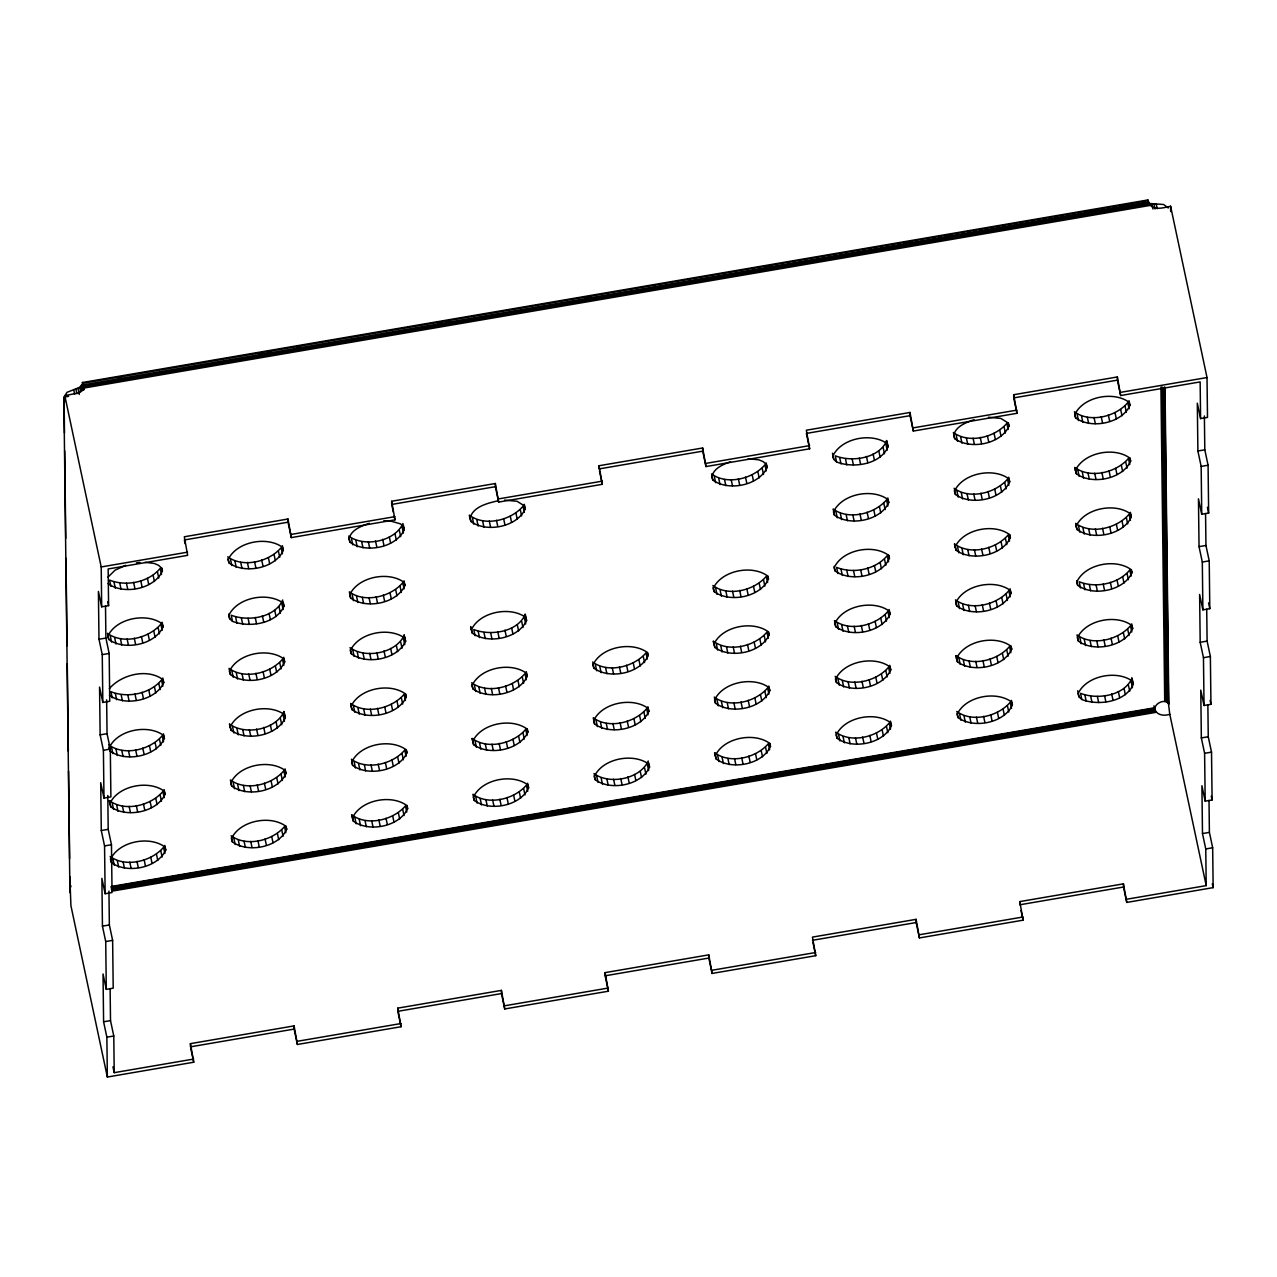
<?xml version="1.0" encoding="UTF-8"?>
<svg xmlns="http://www.w3.org/2000/svg" width="1277" height="1277" viewBox="0 0 1277 1277"><rect width="100%" height="100%" fill="white"/><g stroke="black" fill="none" stroke-linecap="round" stroke-linejoin="round"><path stroke-width="1.5" d="M82.239 384.106L79.733 387.362L66.995 392.326L64.058 397.115L64.632 401.92L64.792 395.631L78.647 392.949L82.175 390.108L83.532 385.83L82.526 382.446L83.548 390.267L83.532 385.83L1148.741 202.357C1151.902 211.423 1163.938 207.704 1170.594 206.22L1207.02 377.545L1207.499 417.403L1200.588 418.585L1197.315 403.197L1197.89 451.004L1201.162 466.408L1201.737 514.216L1208.649 513.035L1208.074 465.227L1204.802 449.823L1204.387 415.951M82.287 382.557L1147.879 199.962L1148.741 202.357L83.388 384.824L83.612 389.325M83.42 387.649L83.532 385.83L1149.092 203.33L1148.773 205.166L1148.741 202.357M83.213 390.108L83.468 386.947L1149.092 203.33M69.82 876.597L70.921 905.696L107.348 1077.038L193.737 1062.225L190.417 1043.644L294.093 1025.894L297.397 1044.474L401.074 1026.724L397.754 1008.144L501.43 990.377L504.734 1008.958L608.411 991.207L605.106 972.627L708.767 954.861L712.087 973.441L815.748 955.691L812.443 937.11L916.104 919.344L919.424 937.941L1023.085 920.174L1019.78 901.594L1123.441 883.844L1126.761 902.424L1213.15 887.627L1212.671 847.768L1209.399 832.381L1209.016 800.503M108.098 583.669C123.741 595.13 154.294 589.16 162.402 571.058L161.748 567.978M109.806 803.68C117.915 785.578 148.467 779.624 164.11 791.086L165.084 794.214C156.975 812.316 126.423 818.286 110.78 806.825L109.152 800.615M163.073 626.847L162.099 623.719C146.456 612.258 115.904 618.212 107.779 636.329L108.768 639.458C124.412 650.919 154.964 644.949 163.073 626.847L162.099 622.234M109.439 695.247C125.082 706.708 155.634 700.738 163.743 682.636L162.77 678.023M164.414 738.425L163.44 735.297C147.797 723.836 117.245 729.79 109.136 747.907L110.109 751.036C125.753 762.497 156.305 756.527 164.414 738.425L163.44 733.812M165.755 850.003L164.781 846.874C149.138 835.413 118.585 841.367 110.476 859.469L111.45 862.613C127.093 874.075 157.646 868.105 165.755 850.003L164.781 845.39M230.068 727.188C238.192 709.086 268.745 703.116 284.388 714.577L285.362 717.706C277.253 735.823 246.7 741.777 231.057 730.316L229.413 724.107M283.35 550.339L282.377 547.21C266.717 535.749 236.181 541.719 228.056 559.821L229.046 562.949C244.689 574.411 275.241 568.457 283.35 550.339L282.377 545.726M283.047 601.515L284.021 606.128C276.279 624.006 249.27 627.917 232.51 621.34L231.201 615.195C247.961 621.755 274.97 617.845 282.712 599.982M284.691 661.917L283.717 658.788C268.074 647.327 237.522 653.297 229.397 671.399L230.387 674.527C246.03 685.988 276.582 680.034 284.691 661.917L283.717 657.304M231.057 730.316L229.748 724.171C245.392 735.616 275.944 729.662 284.053 711.56M286.032 773.495L285.058 770.366C269.415 758.905 238.863 764.875 230.754 782.977L231.728 786.105C247.371 797.566 277.923 791.612 286.032 773.495L285.058 768.882M286.702 829.284L285.729 826.155C270.085 814.694 239.533 820.648 231.424 838.766L232.398 841.894C248.041 853.355 278.594 847.401 286.702 829.284L286.048 826.203M348.685 536.085C364.328 547.546 394.88 541.576 402.989 523.474M369.356 523.267C361.455 526.14 350.824 529.747 349.004 539.102L349.994 542.246C365.637 553.691 396.189 547.737 404.298 529.636L403.324 525.007M404.969 585.425L403.995 582.28C388.352 570.819 357.799 576.789 349.675 594.89L350.664 598.035C366.307 609.48 396.86 603.526 404.969 585.425L403.995 580.796M352.372 818.046C360.481 799.945 391.033 793.975 406.677 805.436L407.65 808.58C399.541 826.682 368.989 832.636 353.346 821.175L351.718 814.965M350.026 647.662C365.669 659.124 396.221 653.154 404.33 635.052M405.639 641.214L404.665 638.069C389.022 626.608 358.47 632.578 350.345 650.679L351.335 653.824C366.978 665.269 397.53 659.315 405.639 641.214L404.665 636.585M406.309 697.003L405.336 693.858C389.693 682.397 359.14 688.367 351.015 706.468L352.005 709.613C367.648 721.058 398.201 715.104 406.309 697.003L405.655 693.922M406.98 752.792L406.006 749.647C390.363 738.186 359.811 744.156 351.702 762.257L352.675 765.402C368.319 776.847 398.871 770.893 406.98 752.792L406.325 749.711M524.272 504.287L525.246 508.916C517.137 527.018 486.585 532.972 470.942 521.527L469.952 518.382C472.921 506.698 487.207 503.361 497.455 500.903M471.293 629.96C479.418 611.859 509.97 605.889 525.613 617.35L526.587 620.494C518.478 638.596 487.926 644.55 472.282 633.105L470.638 626.879M472.65 741.538C480.759 723.436 511.311 717.466 526.954 728.928L527.928 732.072C519.819 750.174 489.267 756.128 473.623 744.683L471.995 738.457M475.076 635.707L473.767 629.545C490.528 636.106 517.536 632.195 525.278 614.333L526.587 620.494M527.257 676.283L526.284 673.139C510.64 661.678 480.088 667.648 471.963 685.749L472.953 688.894C488.596 700.339 519.148 694.385 527.257 676.283L526.284 671.654M528.598 787.861L527.624 784.716C511.981 773.255 481.429 779.225 473.32 797.327L474.294 800.471C489.937 811.917 520.489 805.963 528.598 787.861L527.624 783.232M648.205 655.564L647.231 652.419C631.588 640.974 601.036 646.928 592.911 665.03L593.901 668.174C609.544 679.635 640.096 673.665 648.205 655.564L647.551 652.483M648.876 711.353L647.902 708.208C632.259 696.763 601.706 702.717 593.597 720.819L594.571 723.963C610.214 735.424 640.767 729.454 648.876 711.353L647.902 706.74M593.933 773.591C609.576 785.052 640.128 779.082 648.237 760.98M649.546 767.142L648.572 763.997C632.929 752.552 602.377 758.506 594.268 776.608L595.242 779.752C610.885 791.213 641.437 785.243 649.546 767.142L648.572 762.529M713.859 644.31C721.984 626.209 752.536 620.255 768.179 631.7L769.153 634.845C761.044 652.946 730.492 658.916 714.849 647.455L713.204 641.246M730.54 461.731C723.101 464.429 713.476 468.228 711.848 476.944L712.837 480.088C728.481 491.549 759.033 485.579 767.142 467.478L766.168 462.865M715.216 755.888C723.325 737.787 753.877 731.833 769.52 743.278L770.494 746.422C762.385 764.524 731.833 770.494 716.189 759.033L714.561 752.807M768.483 579.056L767.509 575.911C751.866 564.466 721.313 570.42 713.189 588.521L714.178 591.666C729.821 603.127 760.374 597.157 768.483 579.056L767.828 575.975M769.823 690.634L768.85 687.489C753.207 676.044 722.654 681.998 714.545 700.099L715.519 703.244C731.162 714.705 761.715 708.735 769.823 690.634L768.85 686.02M887.116 442.145L888.09 446.758C880.348 464.636 853.339 468.531 836.579 461.971L835.27 455.825C852.03 462.386 879.039 458.475 886.781 440.613M888.76 502.547L887.786 499.419C872.143 487.958 841.591 493.912 833.466 512.029L834.456 515.158C850.099 526.619 880.651 520.649 888.76 502.547L887.786 497.934M889.431 558.336L888.457 555.208C872.814 543.747 842.261 549.701 834.136 567.818L835.126 570.947C850.769 582.408 881.322 576.438 889.431 558.336L888.776 555.256M890.101 614.125L889.127 610.997C873.484 599.536 842.932 605.49 834.807 623.607L835.797 626.736C851.44 638.197 881.992 632.227 890.101 614.125L889.127 609.512M890.771 669.914L889.798 666.786C874.154 655.324 843.602 661.278 835.493 679.396L836.467 682.525C852.11 693.986 882.662 688.016 890.771 669.914L889.798 665.301M891.442 725.703L890.468 722.574C874.825 711.113 844.273 717.067 836.164 735.185L837.137 738.314C852.781 749.775 883.333 743.805 891.442 725.703L890.468 721.09M955.084 547.099C963.209 528.997 993.761 523.027 1009.405 534.488L1010.378 537.617C1002.269 555.734 971.717 561.688 956.074 550.227L954.43 544.018M974.096 419.686C966.194 422.559 955.563 426.167 953.743 435.521L954.733 438.649C970.376 450.111 1000.929 444.157 1009.038 426.039L1008.383 422.974M956.441 658.677C964.55 640.575 995.102 634.605 1010.745 646.066L1011.719 649.195C1003.61 667.312 973.058 673.266 957.415 661.805L955.787 655.596M1009.708 481.828L1008.734 478.699C993.091 467.238 962.539 473.208 954.414 491.31L955.404 494.438C971.047 505.9 1001.599 499.945 1009.708 481.828L1008.734 477.215M1011.049 593.406L1010.075 590.277C994.432 578.816 963.88 584.786 955.755 602.888L956.744 606.016C972.388 617.477 1002.94 611.523 1011.049 593.406L1010.075 588.793M1012.39 704.984L1011.416 701.855C995.773 690.394 965.22 696.364 957.111 714.466L958.085 717.594C973.728 729.055 1004.281 723.101 1012.39 704.984L1011.416 700.371M1075.362 470.59C1083.487 452.489 1114.023 446.519 1129.682 457.98L1130.656 461.125C1122.547 479.226 1091.995 485.18 1076.351 473.735L1074.707 467.51M1129.985 405.336L1129.012 402.191C1113.352 390.73 1082.816 396.7 1074.691 414.802L1075.681 417.946C1091.324 429.391 1121.876 423.437 1129.985 405.336L1129.012 400.707M1131.326 516.914L1130.353 513.769C1114.709 502.308 1084.157 508.278 1076.032 526.379L1077.022 529.524C1092.665 540.969 1123.217 535.015 1131.326 516.914L1130.353 512.285M1131.997 572.703L1131.023 569.558C1115.38 558.097 1084.827 564.067 1076.703 582.168L1077.692 585.313C1093.335 596.758 1123.888 590.804 1131.997 572.703L1131.342 569.622M1132.667 628.492L1131.693 625.347C1116.05 613.886 1085.498 619.856 1077.373 637.957L1078.363 641.102C1094.006 652.547 1124.558 646.593 1132.667 628.492L1131.693 623.862M1132.364 679.651L1133.337 684.28C1125.596 702.142 1098.587 706.053 1081.827 699.493L1080.518 693.331C1097.278 699.892 1124.287 695.981 1132.029 678.119M69.964 888.537L71.033 885.935M108.018 577.076L115.106 570.133L125.8 565.312M110.891 586.271L109.583 580.109C126.184 586.797 148.643 582.36 160.2 568.361L161.509 574.522M109.359 688.654C121.347 674.527 147.27 668.031 162.77 679.508L163.743 682.636M107.46 633.296C122.959 644.773 148.866 638.277 160.87 624.15L162.179 630.311M112.232 697.849L110.923 691.687C127.524 698.375 149.984 693.938 161.541 679.939L162.849 686.1M227.737 556.804C243.237 568.265 269.144 561.784 281.148 547.657L282.456 553.803M108.8 744.874C124.3 756.351 150.223 749.854 162.211 735.728L163.52 741.889M110.78 806.825L109.471 800.663C124.97 812.14 150.894 805.643 162.881 791.517L164.19 797.678M230.387 674.527L229.078 668.382C244.577 679.843 270.501 673.362 282.488 659.235L283.797 665.381M110.141 856.452C125.641 867.929 151.564 861.432 163.552 847.305L164.861 853.467M350.664 598.035L349.355 591.874C364.855 603.335 390.762 596.854 402.766 582.727L404.075 588.873M231.728 786.105L230.419 779.96C245.918 791.421 271.841 784.94 283.829 770.797L285.138 776.959M470.942 521.527L469.633 515.365C485.132 526.826 511.039 520.346 523.043 506.219L524.352 512.38M231.089 835.749C246.589 847.21 272.512 840.729 284.5 826.586L285.809 832.748M352.005 709.613L350.696 703.451C366.196 714.912 392.119 708.432 404.107 694.305L405.416 700.45M351.367 759.24C366.866 770.701 392.789 764.221 404.777 750.094L406.086 756.239M353.346 821.175L352.037 815.029C367.537 826.49 393.46 820.01 405.447 805.883L406.756 812.028M471.644 682.732C487.144 694.193 513.067 687.712 525.055 673.586L526.363 679.747M473.623 744.683L472.314 738.521C487.814 749.982 513.737 743.501 525.725 729.375L527.034 735.536M711.528 473.927C727.028 485.404 752.935 478.907 764.939 464.78L766.248 470.942M474.294 800.471L472.985 794.31C488.484 805.771 514.408 799.29 526.395 785.163L527.704 791.325M592.592 662.013C608.091 673.49 634.015 666.993 646.002 652.866L647.311 659.028M594.571 723.963L593.262 717.802C608.762 729.279 634.685 722.782 646.673 708.655L647.982 714.817M712.869 585.505C728.369 596.982 754.276 590.485 766.28 576.358L767.589 582.52M714.849 647.455L713.54 641.293C729.039 652.77 754.962 646.274 766.95 632.147L768.259 638.308M834.456 515.158L833.147 508.996C848.646 520.473 874.553 513.992 886.557 499.85L887.866 506.011M714.21 697.082C729.71 708.559 755.633 702.063 767.621 687.936L768.93 694.097M837.92 573.549L836.611 567.387C853.212 574.075 875.671 569.638 887.228 555.639L888.537 561.8M954.733 438.649L953.424 432.504C968.924 443.965 994.831 437.484 1006.835 423.357L1008.144 429.503M716.189 759.033L714.881 752.871C730.38 764.348 756.303 757.852 768.291 743.725L769.6 749.886M835.797 626.736L834.488 620.574C849.987 632.051 875.91 625.57 887.898 611.428L889.207 617.589M954.095 488.293C969.594 499.754 995.501 493.273 1007.505 479.146L1008.814 485.292M835.158 676.363C850.658 687.84 876.581 681.359 888.569 667.217L889.877 673.378M956.074 550.227L954.765 544.082C970.265 555.543 996.172 549.062 1008.176 534.935L1009.484 541.081M1074.372 411.785C1089.872 423.246 1115.779 416.765 1127.783 402.638L1129.091 408.8M837.137 738.314L835.828 732.152C851.328 743.629 877.251 737.148 889.239 723.005L890.548 729.167M955.435 599.871C970.935 611.332 996.858 604.851 1008.846 590.724L1010.155 596.87M1076.351 473.735L1075.042 467.574C1090.542 479.035 1116.449 472.554 1128.453 458.427L1129.762 464.589M957.415 661.805L956.106 655.66C971.605 667.121 997.529 660.64 1009.516 646.513L1010.825 652.659M1077.022 529.524L1075.713 523.362C1091.212 534.824 1117.12 528.343 1129.123 514.216L1130.432 520.377M956.776 711.449C972.276 722.91 998.199 716.429 1010.187 702.302L1011.496 708.448M1080.486 587.915L1079.177 581.753C1095.778 588.426 1118.237 583.988 1129.794 570.005L1131.103 576.15M1078.363 641.102L1077.054 634.94C1092.553 646.401 1118.476 639.921 1130.464 625.794L1131.773 631.939M1147.879 199.962L1147.895 202.612M82.893 383.228L1148.246 200.744M117.612 377.481L121.538 376.811M259.135 353.25L263.062 352.58M266.989 351.909L270.932 351.223M296.472 346.849L300.414 346.179M437.995 322.618L441.938 321.932M445.865 321.261L449.791 320.591M587.388 297.03L591.315 296.344M766.248 266.382L770.191 265.712M907.771 242.151L911.714 241.465M945.124 235.75L949.05 235.08M1086.647 211.503L1090.574 210.833M1094.517 210.162L1098.443 209.492M1123.999 205.118L1127.926 204.432M1149.667 204.336L83.468 386.947L83.548 389.693M1148.773 203.426L1163.586 204.496L1168.279 207.991M83.165 388.176L1150.449 205.358M68.639 396.333L64.058 397.115L64.489 432.935M1200.588 418.585L1200.141 381.919L1120.663 395.535L1117.359 376.954L1013.683 394.721L1016.987 413.301L913.326 431.051L910.006 412.471L806.346 430.221L809.65 448.802L705.989 466.568L702.669 447.988L599.009 465.738L602.313 484.318L498.653 502.084L495.332 483.504L391.672 501.254L394.976 519.835L291.3 537.601L287.995 519.005L184.319 536.771L187.639 555.351L108.162 568.967L108.593 605.633L101.681 606.814L98.409 591.411L98.983 639.234L102.256 654.622L102.83 702.446L109.742 701.265L109.168 653.441L105.895 638.053L105.512 606.176M287.995 519.005L288.027 522.197L184.367 539.963L185.181 543.81M393.332 512.141L391.704 504.447L495.38 486.681L495.332 483.504M702.669 447.988L702.717 451.164L599.041 468.93L599.009 465.738M910.006 412.471L910.054 415.663L806.378 433.414L809.65 448.802M1016.987 413.301L1013.715 397.897L1117.391 380.147L1117.359 376.954M101.681 606.814L101.202 566.956L187.591 552.159M291.268 534.409L394.944 516.642M498.605 498.892L602.281 481.142M705.942 463.375L809.618 445.625M913.278 427.859L1016.955 410.109M1120.631 392.342L1207.02 377.545M98.983 639.234L105.895 638.053M1197.89 451.004L1204.802 449.823M102.256 654.622L109.168 653.441M1201.162 466.408L1208.074 465.227M107.045 733.684L110.317 749.088L110.891 796.896L103.98 798.093L103.405 750.269L100.133 734.866L107.045 733.684L106.645 699.812M1205.951 545.471L1209.223 560.858L1209.798 608.682L1202.886 609.863L1202.311 562.04L1199.039 546.652L1205.951 545.471L1205.568 513.577M103.405 750.269L110.317 749.088M1202.311 562.04L1209.223 560.858M108.194 829.332L111.466 844.72L112.041 892.543L105.145 893.724L104.554 845.901L101.282 830.513L108.194 829.332L107.795 795.459M1207.1 641.102L1210.373 656.49L1210.947 704.313L1204.035 705.495L1203.461 657.687L1200.188 642.283L1207.1 641.102L1206.717 609.225M104.554 845.901L111.466 844.72M1203.461 657.687L1210.373 656.49M1165.023 387.649L1168.822 703.978C1164.736 697.434 1151.12 704.792 1155.589 712.406L111.849 891.186M111.179 886.509L1154.903 707.729M111.211 887.02L1154.935 708.256M111.275 887.723L1154.999 708.943M111.386 888.537L1155.11 709.757M111.514 889.431L1155.254 710.65M111.674 890.324L1155.414 711.56M1168.822 703.978L1168.072 700.434L1169.78 714.274C1164.416 716.189 1156.387 715.423 1154.823 708.863M109.359 924.963L112.631 940.367L113.206 988.175L106.294 989.356L105.72 941.548L102.447 926.144L109.359 924.963L108.944 891.091M1208.25 736.733L1211.522 752.137L1212.096 799.961L1205.185 801.142L1204.61 753.318L1201.338 737.93L1208.25 736.733L1207.866 704.856M105.72 941.548L112.631 940.367M1204.61 753.318L1211.522 752.137M107.348 1077.038L106.869 1037.179L103.597 1021.792L110.508 1020.61L110.125 988.717M1126.713 899.231L1206.206 885.615L1205.759 848.95L1202.487 833.562L1209.399 832.381M106.869 1037.179L113.781 1035.998L110.508 1020.61M1205.759 848.95L1212.671 847.768M294.093 1025.894L294.125 1029.086L190.465 1046.837L190.417 1043.644M401.074 1026.724L397.801 1011.32L501.462 993.57L501.43 990.377M608.411 991.207L605.138 975.804L708.815 958.053L708.767 954.861M812.475 940.303L916.152 922.537L916.104 919.344M1123.441 883.844L1123.489 887.02L1019.812 904.786L1019.78 901.594M112.967 1066.822L114.212 1072.664L193.689 1059.048M297.365 1041.282L401.026 1023.531M504.702 1005.781L608.379 988.015M712.039 970.265L815.716 952.498M919.376 934.748L1023.053 916.982M136.4 562.854L139.975 562.455M988.398 417.244L1000.833 418.409L1008.064 422.91L1009.038 426.039M748.178 458.698L758.937 459.848L763.359 461.731L766.168 464.333L767.142 467.478M504.607 500.105L517.041 501.286L524.272 505.772L525.246 508.916M383.659 520.824L390.347 520.952L400.515 523.889L403.324 526.491L404.298 529.636M145.115 562.327L154.198 563.428L158.619 565.328L161.429 567.93L162.402 571.058M888.09 446.758L887.116 443.63C871.457 432.169 840.92 438.123 832.796 456.24L833.785 459.369L836.579 461.971M1133.337 684.28L1132.364 681.136C1116.721 669.675 1086.168 675.645 1078.059 693.746L1079.033 696.891L1081.827 699.493M284.021 606.128L283.047 602.999C267.404 591.538 236.852 597.508 228.727 615.61L229.716 618.738L232.51 621.34M1156.276 204.144L1157.249 208.758M1154.041 204.384L1155.015 208.997M1151.95 204.352L1152.923 208.965M1207.419 507.272L1208.649 513.035M1201.737 514.216L1198.464 498.828L1199.039 546.652M1208.569 602.904L1209.798 608.682M1202.886 609.863L1199.614 594.475L1200.188 642.283M1210.133 700.466L1210.947 704.313M1204.035 705.495L1200.763 690.107L1201.338 737.93M1211.282 796.098L1212.096 799.961M1125.053 406.182L1126.362 412.343M1117.391 380.147L1120.663 395.535M1205.185 801.142L1201.912 785.738L1202.487 833.562M1120.695 409.582L1122.004 415.727M1130.001 458.044L1130.656 461.125M1125.723 461.971L1127.032 468.132M1114.997 412.583L1116.306 418.744M1212.32 883.732L1213.15 887.627M1121.366 465.371L1122.675 471.516M1108.34 414.993L1109.649 421.155M1169.78 714.274L1206.206 885.615M1126.394 517.76L1127.703 523.921M1115.667 468.372L1116.976 474.533M1101.189 416.653L1102.498 422.815M1122.036 521.16L1123.345 527.305M1109.011 470.782L1110.32 476.944M1094.022 417.451L1095.331 423.613M1127.064 573.549L1128.373 579.71M1116.337 524.161L1117.646 530.322M1101.859 472.442L1103.168 478.604M1122.706 576.949L1124.015 583.094M1087.35 417.324L1088.658 423.469M1109.681 526.571L1110.99 532.732M1094.692 473.24L1096.001 479.402M1127.735 629.338L1129.044 635.499M1117.008 579.95L1118.317 586.111M1081.587 416.27L1082.896 422.432M1102.53 528.231L1103.839 534.393M1077.165 414.387L1078.474 420.548M1123.377 632.738L1124.686 638.883M1088.02 473.113L1089.329 479.258M1131.709 678.055L1132.364 681.136M1074.691 413.317L1075.681 417.946M1110.351 582.36L1111.66 588.521M1131.135 681.583L1132.444 687.728M1095.363 529.029L1096.672 535.191M1128.405 685.126L1129.714 691.288M1117.678 635.738L1118.987 641.9M1082.257 472.059L1083.566 478.221M1103.2 584.02L1104.509 590.182M1077.836 470.175L1079.145 476.337M1124.047 688.526L1125.356 694.672M1088.69 528.901L1089.999 535.047M1111.022 638.149L1112.331 644.31M1096.033 584.818L1097.342 590.98M1118.349 691.527L1119.658 697.689M1082.928 527.848L1084.237 534.009M1103.871 639.809L1105.18 645.97M1078.506 525.964L1079.815 532.126M1089.361 584.69L1090.67 590.836M1111.692 693.938L1113.001 700.099M1096.704 640.607L1098.012 646.769M1083.614 583.637L1084.923 589.798M1104.541 695.598L1105.85 701.759M1090.031 640.479L1091.34 646.625M1076.703 580.684L1077.692 585.313M1097.374 696.396L1098.683 702.558M1084.285 639.426L1085.594 645.587M1079.847 637.542L1081.156 643.704M1090.702 696.268L1092.011 702.414M1084.955 695.215L1086.264 701.376M1123.489 887.02L1126.761 902.424M1077.724 690.729L1079.033 696.891M1004.105 426.901L1005.414 433.063M999.747 430.285L1001.056 436.447M1004.776 482.69L1006.084 488.852M994.049 433.302L995.358 439.464M1000.418 486.074L1001.727 492.236M1009.724 534.552L1010.378 537.617M987.392 435.712L988.701 441.874M1005.446 538.479L1006.755 544.64M994.719 489.091L996.028 495.253M980.241 437.373L981.55 443.534M1001.088 541.863L1002.397 548.025M988.063 491.501L989.372 497.663M973.074 438.171L974.383 444.332M1006.116 594.268L1007.425 600.429M995.39 544.88L996.698 551.041M980.912 493.161L982.221 499.323M1001.759 597.652L1003.068 603.813M1011.065 646.13L1011.719 649.195M966.402 438.043L967.711 444.188M988.733 547.29L990.042 553.452M973.744 493.96L975.053 500.121M1006.787 650.057L1008.096 656.218M996.06 600.669L997.369 606.83M960.639 436.989L961.948 443.151M981.582 548.95L982.891 555.112M956.218 435.106L957.527 441.251M1002.429 653.441L1003.738 659.602M967.072 493.832L968.381 499.977M989.404 603.079L990.713 609.241M974.415 549.748L975.724 555.91M1007.457 705.846L1008.766 712.007M996.73 656.458L998.039 662.619M961.31 492.778L962.619 498.94M982.252 604.739L983.561 610.901M956.888 490.895L958.197 497.04M1003.099 709.23L1004.408 715.391M967.743 549.605L969.051 555.766M954.414 489.825L955.404 494.438M990.074 658.868L991.383 665.03M975.085 605.537L976.394 611.699M997.401 712.247L998.71 718.408M961.98 548.567L963.289 554.729M982.923 660.528L984.232 666.69M957.558 546.684L958.867 552.829M968.413 605.394L969.722 611.555M990.744 714.657L992.053 720.819M975.756 661.326L977.065 667.488M962.666 604.356L963.975 610.518M983.593 716.317L984.902 722.479M958.229 602.473L959.538 608.618M969.083 661.183L970.392 667.344M955.755 601.403L956.744 606.016M1021.041 910.549L1023.085 920.174M976.426 717.115L977.735 723.261M963.337 660.145L964.646 666.307M910.054 415.663L913.326 431.051M958.899 658.262L960.208 664.407M969.754 716.972L971.063 723.133M964.007 715.934L965.316 722.096M959.57 714.051L960.879 720.196M957.111 712.981L958.085 717.594M886.461 440.549L887.116 443.63M885.887 444.061L887.196 450.222M883.157 447.62L884.466 453.766M878.799 451.004L880.108 457.166M873.101 454.021L874.41 460.167M883.828 503.409L885.137 509.555M879.47 506.793L880.779 512.955M866.444 456.432L867.753 462.593M884.498 559.198L885.807 565.344M873.771 509.81L875.08 515.956M859.293 458.092L860.602 464.253M880.14 562.582L881.449 568.744M867.115 512.221L868.424 518.382M852.126 458.89L853.435 465.036M885.169 614.987L886.477 621.133M874.442 565.599L875.751 571.745M859.964 513.881L861.273 520.042M880.811 618.371L882.12 624.533M845.454 458.746L846.763 464.908M867.785 568.01L869.094 574.171M852.797 514.679L854.105 520.824M885.839 670.776L887.148 676.922M875.112 621.388L876.421 627.534M839.691 457.709L841 463.87M860.634 569.67L861.943 575.831M881.481 674.16L882.79 680.322M846.124 514.535L847.433 520.697M832.476 453.207L833.785 459.369M868.456 623.799L869.765 629.96M853.467 570.468L854.776 576.613M886.509 726.565L887.818 732.711M875.783 677.177L877.091 683.323M840.362 513.498L841.671 519.659M861.305 625.459L862.613 631.62M835.94 511.614L837.249 517.76M882.152 729.949L883.461 736.111M846.795 570.324L848.104 576.486M869.126 679.587L870.435 685.749M854.137 626.257L855.446 632.402M876.453 732.966L877.762 739.112M841.032 569.287L842.341 575.448M916.152 922.537L919.424 937.941M861.975 681.248L863.284 687.409M847.465 626.113L848.774 632.275M834.136 566.334L835.126 570.947M869.797 735.376L871.106 741.538M854.808 682.046L856.117 688.191M841.719 625.076L843.028 631.237M862.645 737.037L863.954 743.198M837.281 623.176L838.59 629.338M848.136 681.902L849.444 688.064M855.478 737.835L856.787 743.98M842.389 680.864L843.698 687.026M837.951 678.965L839.26 685.126M848.806 737.691L850.115 743.852M835.493 677.911L836.467 682.525M843.059 736.653L844.368 742.815M838.622 734.754L839.931 740.915M762.209 468.34L763.518 474.485M757.852 471.724L759.161 477.885M752.153 474.741L753.462 480.886M745.497 477.151L746.806 483.313M763.55 579.918L764.859 586.063M738.345 478.811L739.654 484.973M759.192 583.302L760.501 589.463M768.499 631.764L769.153 634.845M731.178 479.593L732.487 485.755M764.221 635.707L765.53 641.852M753.494 586.303L754.803 592.464M759.863 639.091L761.172 645.252M724.506 479.466L725.815 485.627M746.837 588.729L748.146 594.89M764.891 691.495L766.2 697.641M754.164 642.092L755.473 648.253M718.743 478.428L720.052 484.574M739.686 590.389L740.995 596.551M714.322 476.529L715.631 482.69M760.533 694.88L761.842 701.041M812.89 942.218L815.748 955.691M769.839 743.342L770.494 746.422M711.848 475.475L712.837 480.088M747.508 644.518L748.817 650.679M732.519 591.171L733.828 597.333M702.717 451.164L705.989 466.568M765.562 747.268L766.87 753.43M754.835 697.88L756.144 704.042M740.357 646.178L741.666 652.339M761.204 750.668L762.513 756.83M725.847 591.043L727.156 597.205M748.178 700.307L749.487 706.468M733.19 646.96L734.498 653.122M755.505 753.669L756.814 759.831M720.084 590.006L721.393 596.151M741.027 701.967L742.336 708.128M715.663 588.106L716.972 594.268M726.517 646.832L727.826 652.994M713.189 587.053L714.178 591.666M748.849 756.096L750.158 762.257M733.86 702.749L735.169 708.911M720.771 645.795L722.08 651.94M741.698 757.756L743.006 763.917M716.333 643.895L717.642 650.057M727.188 702.621L728.497 708.783M734.53 758.538L735.839 764.7M721.441 701.584L722.75 707.729M717.004 699.684L718.312 705.846M727.858 758.41L729.167 764.572M714.545 698.631L715.519 703.244M722.112 757.373L723.42 763.518M717.674 755.473L718.983 761.635M708.815 958.053L712.087 973.441M643.273 656.41L644.582 662.571M599.456 470.846L602.313 484.318M638.915 659.81L640.224 665.971M643.943 712.199L645.252 718.36M633.216 662.811L634.525 668.972M639.585 715.599L640.894 721.76M626.56 665.237L627.869 671.383M647.343 764.444L648.652 770.606M644.614 767.988L645.923 774.149M633.887 718.6L635.196 724.761M619.409 666.897L620.718 673.043M640.256 771.388L641.565 777.549M627.23 721.026L628.539 727.172M612.242 667.679L613.551 673.841M634.557 774.389L635.866 780.55M620.079 722.686L621.388 728.832M605.569 667.552L606.878 673.713M627.901 776.815L629.21 782.961M612.912 723.468L614.221 729.63M599.823 666.498L601.132 672.66M620.75 778.475L622.059 784.621M595.385 664.615L596.694 670.776M606.24 723.341L607.549 729.502M592.911 663.561L593.901 668.174M613.583 779.257L614.891 785.419M600.493 722.287L601.802 728.449M596.056 720.404L597.365 726.565M606.91 779.13L608.219 785.291M601.164 778.076L602.473 784.238M596.726 776.193L598.035 782.354M594.268 775.139L595.242 779.752M520.314 509.762L521.623 515.924M515.956 513.162L517.265 519.324M510.257 516.163L511.566 522.325M524.959 614.269L525.613 617.35M503.601 518.59L504.91 524.735M524.384 617.797L525.693 623.958M495.38 486.681L498.653 502.084M521.654 621.34L522.963 627.502M496.45 520.25L497.759 526.395M517.297 624.74L518.606 630.902M489.283 521.032L490.591 527.193M522.325 677.129L523.634 683.291M511.598 627.741L512.907 633.903M517.967 680.529L519.276 686.691M527.273 728.991L527.928 732.072M482.61 520.904L483.919 527.066M504.942 630.152L506.251 636.313M512.269 683.53L513.577 689.692M522.995 732.918L524.304 739.08M476.848 519.851L478.157 526.012M497.791 631.812L499.099 637.973M472.426 517.967L473.735 524.129M518.638 736.318L519.947 742.464M469.297 515.301L469.952 518.382M505.612 685.941L506.921 692.102M490.623 632.61L491.932 638.771M523.666 788.707L524.975 794.869M512.939 739.319L514.248 745.481M498.461 687.601L499.77 693.762M519.308 792.107L520.617 798.253M483.951 632.482L485.26 638.644M506.283 741.729L507.592 747.891M491.294 688.399L492.603 694.56M513.609 795.108L514.918 801.27M478.205 631.429L479.513 637.59M499.131 743.39L500.44 749.551M484.622 688.271L485.93 694.433M470.974 626.943L472.282 633.105M506.953 797.518L508.262 803.68M491.964 744.188L493.273 750.349M478.875 687.218L480.184 693.379M499.802 799.179L501.111 805.34M474.437 685.334L475.746 691.495M485.292 744.06L486.601 750.222M471.963 684.264L472.953 688.894M492.635 799.977L493.944 806.138M479.545 743.006L480.854 749.168M475.108 741.123L476.417 747.284M485.962 799.849L487.271 806.01M480.216 798.795L481.525 804.957M475.778 796.912L477.087 803.073M501.462 993.57L504.734 1008.958M402.095 526.938L403.404 533.084M399.366 530.482L400.675 536.643M394.162 515.988L394.976 519.835M395.008 533.882L396.317 540.027M400.036 586.271L401.345 592.432M389.309 536.883L390.618 543.044M395.678 589.671L396.987 595.816M404.011 634.988L404.665 638.069M382.653 539.293L383.962 545.455M403.436 638.516L404.745 644.662M400.707 642.06L402.016 648.221M389.98 592.672L391.289 598.833M375.502 540.953L376.811 547.115M396.349 645.46L397.658 651.605M383.323 595.082L384.632 601.244M368.335 541.751L369.644 547.913M401.377 697.849L402.686 704.01M390.65 648.461L391.959 654.622M376.172 596.742L377.481 602.904M397.019 701.249L398.328 707.394M361.662 541.624L362.971 547.769M383.994 650.871L385.303 657.032M369.005 597.54L370.314 603.702M402.047 753.638L403.356 759.799M391.321 704.25L392.63 710.411M355.9 540.57L357.209 546.732M376.843 652.531L378.152 658.693M351.478 538.686L352.787 544.848M397.69 757.038L398.999 763.183M406.996 805.5L407.65 808.58M362.333 597.413L363.642 603.558M349.004 537.617L349.994 542.246M384.664 706.66L385.973 712.821M369.676 653.329L370.984 659.491M391.991 760.038L393.3 766.2M402.718 809.426L404.027 815.588M356.57 596.359L357.879 602.521M377.513 708.32L378.822 714.481M352.149 594.475L353.458 600.637M398.36 812.826L399.669 818.972M363.003 653.201L364.312 659.347M385.335 762.449L386.644 768.61M370.346 709.118L371.655 715.28M392.662 815.827L393.97 821.989M357.257 652.148L358.566 658.309M378.184 764.109L379.492 770.27M352.819 650.264L354.128 656.426M363.674 708.99L364.983 715.136M350.345 649.195L351.335 653.824M386.005 818.238L387.314 824.399M371.016 764.907L372.325 771.069M357.927 707.937L359.236 714.098M378.854 819.898L380.163 826.059M353.49 706.053L354.798 712.215M364.344 764.779L365.653 770.925M371.687 820.696L372.996 826.857M358.598 763.726L359.906 769.887M354.16 761.842L355.469 768.004M365.014 820.568L366.323 826.714M351.702 760.773L352.675 765.402M359.268 819.515L360.577 825.676M354.83 817.631L356.139 823.793M288.027 522.197L291.3 537.601M278.418 551.201L279.727 557.363M274.06 554.585L275.369 560.747M281.818 603.446L283.127 609.592M279.088 606.99L280.397 613.152M268.362 557.602L269.67 563.764M274.731 610.374L276.04 616.536M261.705 560.012L263.014 566.174M279.759 662.779L281.068 668.94M269.032 613.391L270.341 619.553M254.554 561.672L255.863 567.834M275.401 666.163L276.71 672.325M284.388 713.093L285.362 717.706M283.733 711.497L284.388 714.577M262.376 615.801L263.685 621.963M283.159 715.008L284.468 721.17M247.387 562.471L248.696 568.616M280.429 718.568L281.738 724.729M269.702 669.18L271.011 675.341M255.224 617.461L256.533 623.623M276.071 721.952L277.38 728.113M240.715 562.327L242.023 568.488M263.046 671.59L264.355 677.752M248.057 618.26L249.366 624.405M281.1 774.357L282.409 780.518M270.373 724.969L271.682 731.13M234.952 561.289L236.261 567.451M255.895 673.25L257.204 679.412M230.53 559.406L231.839 565.551M276.742 777.741L278.051 783.902M241.385 618.116L242.694 624.277M228.056 558.336L229.046 562.949M263.716 727.379L265.025 733.541M248.728 674.048L250.037 680.194M281.77 830.146L283.079 836.307M271.043 780.758L272.352 786.919M235.622 617.078L236.931 623.24M256.565 729.039L257.874 735.201M277.412 833.53L278.721 839.691M242.055 673.905L243.364 680.066M228.727 614.125L229.716 618.738M264.387 783.168L265.696 789.33M249.398 729.837L250.707 735.983M271.714 836.547L273.023 842.708M236.309 672.867L237.618 679.029M257.236 784.828L258.545 790.99M231.871 670.984L233.18 677.129M242.726 729.694L244.035 735.855M265.057 838.957L266.366 845.119M250.069 785.626L251.377 791.772M236.979 728.656L238.288 734.818M257.906 840.617L259.215 846.779M232.542 726.773L233.851 732.918M243.396 785.483L244.705 791.644M294.125 1029.086L297.397 1044.474M250.739 841.415L252.048 847.561M237.65 784.445L238.959 790.607M233.212 782.562L234.521 788.707M244.067 841.272L245.376 847.433M238.32 840.234L239.629 846.396M233.883 838.351L235.191 844.496M231.424 837.281L232.398 841.894M157.47 571.92L158.779 578.066M153.112 575.304L154.421 581.466M158.14 627.709L159.449 633.855M147.414 578.321L148.723 584.467M153.783 631.093L155.092 637.255M140.757 580.732L142.066 586.893M158.811 683.498L160.12 689.644M148.084 634.11L149.393 640.256M133.606 582.392L134.915 588.553M154.453 686.882L155.762 693.044M141.428 636.521L142.737 642.682M126.439 583.19L127.748 589.335M159.481 739.287L160.79 745.433M148.755 689.899L150.063 696.045M81.951 385.191L82.941 389.82M81.105 386.308L82.079 390.922M134.277 638.181L135.585 644.342M79.733 387.362L80.722 391.975M155.124 742.671L156.433 748.833M164.11 789.601L165.084 794.214M119.767 583.046L121.076 589.208M77.961 388.304L79.27 394.465M142.098 692.31L143.407 698.471M75.87 389.054L76.859 393.683M127.109 638.979L128.418 645.124M160.152 795.076L161.461 801.222M73.635 389.581L74.625 394.194M149.425 745.688L150.734 751.834M114.004 582.009L115.313 588.17M134.947 693.97L136.256 700.131M155.794 798.46L157.103 804.622M120.437 638.835L121.746 644.997M142.769 748.099L144.078 754.26M64.792 395.631L101.202 566.956M127.78 694.768L129.089 700.913M160.822 850.865L162.131 857.011M107.779 601.77L108.593 605.633M150.095 801.477L151.404 807.623M114.675 637.798L115.984 643.959M135.617 749.759L136.926 755.92M110.253 635.898L111.562 642.06M156.464 854.249L157.773 860.411M121.107 694.624L122.416 700.786M107.779 634.845L108.768 639.458M143.439 803.887L144.748 810.049M128.45 750.557L129.759 756.702M150.766 857.266L152.075 863.412M115.361 693.587L116.67 699.732M190.864 1048.768L193.737 1062.225M136.288 805.548L137.597 811.709M121.778 750.413L123.087 756.575M144.109 859.676L145.418 865.838M129.121 806.346L130.43 812.491M116.031 749.376L117.34 755.521M136.958 861.337L138.267 867.498M102.83 702.446L99.558 687.058L100.133 734.866M111.594 747.476L112.903 753.638M122.448 806.202L123.757 812.364M109.136 746.422L110.109 751.036M129.791 862.119L131.1 868.28M116.702 805.164L118.011 811.31M112.264 803.265L113.573 809.426M123.119 861.991L124.428 868.152M103.98 798.093L100.707 782.689L101.282 830.513M117.372 860.953L118.681 867.099M112.935 859.054L114.244 865.215M110.476 858L111.45 862.613M105.145 893.724L101.873 878.337L102.447 926.144M106.294 989.356L103.022 973.968L103.597 1021.792M1153.961 705.782L1154.36 708.639M1170.594 206.22L1170.658 211.567M1164.736 386.867L1168.535 703.212M1164.257 388.176L1168.04 702.526M1163.57 387.633L1167.354 701.983M1162.756 387.266L1166.524 701.616M1161.847 387.107L1165.63 701.44M1160.937 387.154L1164.72 701.504M1013.683 394.721L1013.715 397.897M605.106 972.627L605.138 975.804M391.672 501.254L391.704 504.447M397.754 1008.144L397.801 1011.32M113.781 1035.998L114.212 1072.664M64.696 450.845L65.75 538.383M65.989 558.272L67.043 645.811M67.266 663.721L68.319 751.259M68.559 771.148L69.612 858.687M63.866 398.344L69.932 892.655"/></g></svg>
